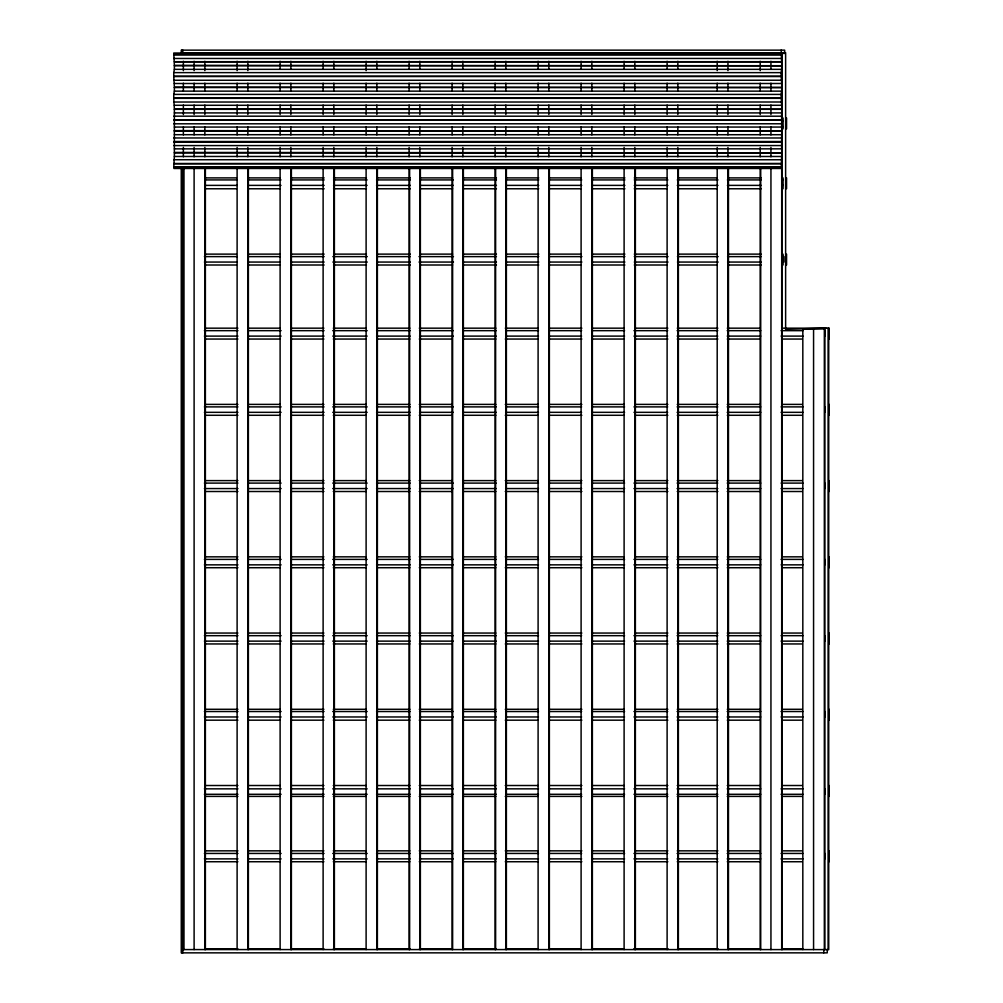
<?xml version="1.0" encoding="UTF-8"?>
<svg xmlns="http://www.w3.org/2000/svg" width="1003" height="1003" viewBox="0 0 1003 1003"><rect width="100%" height="100%" fill="white"/><g stroke="black" fill="none" stroke-linecap="round" stroke-linejoin="round"><path stroke-width="1.5" d="M174.359 65.772L781.701 65.734L174.359 65.333L173.757 53.021L781.086 53.021M174.359 87.549L781.701 87.512L174.359 87.111L173.757 76.654L173.757 72.63L781.086 72.642L781.688 69.357L174.359 69.357L173.757 72.642M174.359 109.327L781.701 109.289L174.359 108.888L173.757 98.432L173.757 94.407L781.086 94.42L781.688 91.135L174.359 91.135L173.757 94.42M174.372 134.715L174.372 131.067L781.701 131.067L174.372 130.703L174.372 109.289M781.701 61.722L174.372 61.722L781.688 61.735L781.174 50.15M174.359 83.512L781.701 83.5L781.086 72.63M174.359 105.29L781.701 105.277L781.086 94.407M174.359 127.068L781.701 127.055L781.688 112.913L174.359 112.913M174.359 152.882L781.701 152.845L174.359 152.443L174.359 134.69L781.701 134.715M173.782 54.764L781.111 54.764M173.782 76.541L781.111 76.541M173.782 98.332L781.111 98.332M781.111 120.109L173.782 120.109M781.688 156.468L781.287 168.479L173.958 168.479L173.757 167.338L174.359 156.468L781.701 156.493M174.359 148.858L781.701 148.833L781.688 134.69M173.782 141.962L781.111 141.924M173.77 163.777L781.111 163.702M781.099 120.222L173.757 120.247M826.171 328.169L785.625 329.26L785.625 52.67L782.503 52.67M173.757 58.475L781.086 58.45M173.77 76.215L781.099 76.215M173.757 80.253L781.086 80.227M173.77 97.993L781.099 97.993M173.757 102.03L781.086 102.005M173.757 116.185L781.086 116.21M782.215 121.125L783.092 121.125M173.757 123.808L781.086 123.783M782.215 126.579L783.092 126.579M174.359 130.666L781.663 130.942M174.359 131.105L781.688 131.105M173.757 137.963L781.086 137.988M173.782 141.711L781.111 141.711M173.77 141.548L781.086 141.561M173.757 145.585L781.086 145.56M173.757 159.74L781.086 159.765M173.757 166.824L781.086 166.824M173.757 167.363L781.086 167.338M205.113 177.895L236.445 177.895M248.97 177.895L280.301 177.895M291.259 177.895L324.157 177.895M333.548 177.895L366.446 177.895M377.404 177.895L410.302 177.895M419.705 177.895L452.591 177.895M463.562 177.895L496.447 177.895M505.851 177.895L538.736 177.895M549.707 177.895L581.025 177.895M591.996 177.895L624.894 177.895M634.285 177.895L667.183 177.895M678.141 177.895L717.308 177.895M728.266 177.895L761.164 177.895M205.113 179.926L237.134 179.926M248.105 179.926L280.99 179.926M291.259 179.926L324.157 179.926M333.548 179.926L367.136 179.926M376.539 179.926L410.302 179.926M419.705 179.926L453.293 179.926M462.684 179.926L496.447 179.926M505.851 179.926L538.736 179.926M548.829 179.926L581.727 179.926M591.996 179.926L624.894 179.926M634.285 179.926L667.873 179.926M677.276 179.926L717.998 179.926M727.401 179.926L761.164 179.926M782.215 179.926L783.092 179.926M205.113 185.379L237.134 185.379M248.105 185.379L280.99 185.379M291.259 185.379L324.157 185.379M333.548 185.379L367.136 185.379M376.539 185.379L410.302 185.379M419.705 185.379L453.293 185.379M462.684 185.379L496.447 185.379M505.851 185.379L538.736 185.379M548.829 185.379L581.727 185.379M591.996 185.379L624.894 185.379M634.285 185.379L667.873 185.379M677.276 185.379L717.998 185.379M727.401 185.379L761.164 185.379M782.215 185.379L783.092 185.379M205.113 188.777L236.445 188.777M248.97 188.777L280.301 188.777M291.259 188.777L324.157 188.777M333.548 188.777L366.446 188.777M377.404 188.777L410.302 188.777M419.705 188.777L452.591 188.777M463.562 188.777L496.447 188.777M505.851 188.777L538.736 188.777M549.707 188.777L581.025 188.777M591.996 188.777L624.894 188.777M634.285 188.777L667.183 188.777M678.141 188.777L717.308 188.777M728.266 188.777L761.164 188.777M205.113 254.123L236.445 254.123M248.97 254.123L280.301 254.123M291.259 254.123L324.157 254.123M333.548 254.123L366.446 254.123M377.404 254.123L410.302 254.123M419.705 254.123L452.591 254.123M463.562 254.123L496.447 254.123M505.851 254.123L538.736 254.123M549.707 254.123L581.025 254.123M591.996 254.123L624.894 254.123M634.285 254.123L667.183 254.123M678.141 254.123L717.308 254.123M728.266 254.123L761.164 254.123M204.411 256.618L237.31 256.618M248.28 256.618L280.301 256.618M291.259 256.618L324.157 256.618M332.858 256.618L367.311 256.618M376.714 256.618L410.302 256.618M419.003 256.618L453.469 256.618M462.859 256.618L496.447 256.618M505.851 256.618L538.736 256.618M549.005 256.618L581.903 256.618M591.996 256.618L624.894 256.618M634.285 256.618L668.048 256.618M677.451 256.618L718.173 256.618M727.576 256.618L761.164 256.618M783.092 256.618L783.957 256.618L783.957 262.059L783.092 262.059M204.411 262.059L237.31 262.059M248.28 262.059L280.301 262.059M291.259 262.059L324.157 262.059M332.858 262.059L367.311 262.059M376.714 262.059L410.302 262.059M419.003 262.059L453.469 262.059M462.859 262.059L496.447 262.059M505.851 262.059L538.736 262.059M549.005 262.059L581.903 262.059M591.996 262.059L624.894 262.059M634.285 262.059L668.048 262.059M677.451 262.059L718.173 262.059M727.576 262.059L761.164 262.059M205.113 265.005L236.445 265.005M248.97 265.005L280.301 265.005M291.259 265.005L324.157 265.005M333.548 265.005L366.446 265.005M377.404 265.005L410.302 265.005M419.705 265.005L452.591 265.005M463.562 265.005L496.447 265.005M505.851 265.005L538.736 265.005M549.707 265.005L581.025 265.005M591.996 265.005L624.894 265.005M634.285 265.005L667.183 265.005M678.141 265.005L717.308 265.005M728.266 265.005L761.164 265.005M205.076 328.169L237.912 328.169M248.857 328.169L280.125 328.169M291.071 328.169L323.894 328.169M333.284 328.169L366.108 328.169M377.053 328.169L409.888 328.169M419.267 328.169L452.102 328.169M463.047 328.169L495.871 328.169M505.261 328.169L538.084 328.169M549.03 328.169L581.865 328.169M592.811 328.169L624.079 328.169M635.024 328.169L667.86 328.169M677.238 328.169L717.885 328.169M727.263 328.169L760.098 328.169M781.989 328.169L829.243 328.169L829.243 339.052M824.842 328.909L802.826 328.909L802.826 949.603M204.399 330.664L237.962 330.664M248.23 330.664L281.103 330.664M291.183 330.664L324.057 330.664M332.745 330.664L367.186 330.664M376.576 330.664L410.139 330.664M419.53 330.664L453.268 330.664M462.659 330.664L496.222 330.664M505.612 330.664L538.486 330.664M548.741 330.664L581.615 330.664M591.707 330.664L624.568 330.664M633.959 330.664L667.697 330.664M677.088 330.664L717.784 330.664M727.175 330.664L760.738 330.664M781.086 330.664L803.002 330.664M204.399 336.105L237.962 336.105M248.23 336.105L281.103 336.105M291.183 336.105L324.057 336.105M332.745 336.105L367.186 336.105M376.576 336.105L410.139 336.105M419.53 336.105L453.268 336.105M462.659 336.105L496.222 336.105M505.612 336.105L538.486 336.105M548.741 336.105L581.615 336.105M591.707 336.105L624.568 336.105M633.959 336.105L667.697 336.105M677.088 336.105L717.784 336.105M727.175 336.105L760.738 336.105M781.086 336.105L803.002 336.105M205.076 339.052L237.912 339.052M248.857 339.052L280.125 339.052M291.071 339.052L323.894 339.052M333.284 339.052L366.108 339.052M377.053 339.052L409.888 339.052M419.267 339.052L452.102 339.052M463.047 339.052L495.871 339.052M505.261 339.052L538.084 339.052M549.03 339.052L581.865 339.052M592.811 339.052L624.079 339.052M635.024 339.052L667.86 339.052M677.238 339.052L717.885 339.052M727.263 339.052L760.098 339.052M781.989 339.052L802.312 339.052M205.076 404.385L237.912 404.385M248.857 404.385L280.125 404.385M291.071 404.385L323.894 404.385M333.284 404.385L366.108 404.385M377.053 404.385L409.888 404.385M419.267 404.385L452.102 404.385M463.047 404.385L495.871 404.385M505.261 404.385L538.084 404.385M549.03 404.385L581.865 404.385M592.811 404.385L624.079 404.385M635.024 404.385L667.86 404.385M677.238 404.385L717.885 404.385M727.263 404.385L760.098 404.385M781.989 404.385L802.312 404.385M204.399 406.892L237.962 406.892M248.23 406.892L281.103 406.892M291.183 406.892L324.057 406.892M332.745 406.892L367.186 406.892M376.576 406.892L410.139 406.892M419.53 406.892L453.268 406.892M462.659 406.892L496.222 406.892M505.612 406.892L538.486 406.892M548.741 406.892L581.615 406.892M591.707 406.892L624.568 406.892M633.959 406.892L667.697 406.892M677.088 406.892L717.784 406.892M727.175 406.892L760.738 406.892M781.086 406.892L803.002 406.892M204.399 412.333L237.962 412.333M248.23 412.333L281.103 412.333M291.183 412.333L324.057 412.333M332.745 412.333L367.186 412.333M376.576 412.333L410.139 412.333M419.53 412.333L453.268 412.333M462.659 412.333L496.222 412.333M505.612 412.333L538.486 412.333M548.741 412.333L581.615 412.333M591.707 412.333L624.568 412.333M633.959 412.333L667.697 412.333M677.088 412.333L717.784 412.333M727.175 412.333L760.738 412.333M781.086 412.333L803.002 412.333M205.076 415.28L237.912 415.28M248.857 415.28L280.125 415.28M291.071 415.28L323.894 415.28M333.284 415.28L366.108 415.28M377.053 415.28L409.888 415.28M419.267 415.28L452.102 415.28M463.047 415.28L495.871 415.28M505.261 415.28L538.084 415.28M549.03 415.28L581.865 415.28M592.811 415.28L624.079 415.28M635.024 415.28L667.86 415.28M677.238 415.28L717.885 415.28M727.263 415.28L760.098 415.28M781.989 415.28L802.312 415.28M205.076 480.613L237.912 480.613M248.857 480.613L280.125 480.613M291.071 480.613L323.894 480.613M333.284 480.613L366.108 480.613M377.053 480.613L409.888 480.613M419.267 480.613L452.102 480.613M463.047 480.613L495.871 480.613M505.261 480.613L538.084 480.613M549.03 480.613L581.865 480.613M592.811 480.613L624.079 480.613M635.024 480.613L667.86 480.613M677.238 480.613L717.885 480.613M727.263 480.613L760.098 480.613M781.989 480.613L802.312 480.613M204.399 483.107L237.962 483.107M248.23 483.107L281.103 483.107M291.183 483.107L324.057 483.107M332.745 483.107L367.186 483.107M376.576 483.107L410.139 483.107M419.53 483.107L453.268 483.107M462.659 483.107L496.222 483.107M505.612 483.107L538.486 483.107M548.741 483.107L581.615 483.107M591.707 483.107L624.568 483.107M633.959 483.107L667.697 483.107M677.088 483.107L717.784 483.107M727.175 483.107L760.738 483.107M781.086 483.107L803.002 483.107M204.399 488.561L237.962 488.561M248.23 488.561L281.103 488.561M291.183 488.561L324.057 488.561M332.745 488.561L367.186 488.561M376.576 488.561L410.139 488.561M419.53 488.561L453.268 488.561M462.659 488.561L496.222 488.561M505.612 488.561L538.486 488.561M548.741 488.561L581.615 488.561M591.707 488.561L624.568 488.561M633.959 488.561L667.697 488.561M677.088 488.561L717.784 488.561M727.175 488.561L760.738 488.561M781.086 488.561L803.002 488.561M205.076 491.508L237.912 491.508M248.857 491.508L280.125 491.508M291.071 491.508L323.894 491.508M333.284 491.508L366.108 491.508M377.053 491.508L409.888 491.508M419.267 491.508L452.102 491.508M463.047 491.508L495.871 491.508M505.261 491.508L538.084 491.508M549.03 491.508L581.865 491.508M592.811 491.508L624.079 491.508M635.024 491.508L667.86 491.508M677.238 491.508L717.885 491.508M727.263 491.508L760.098 491.508M781.989 491.508L802.312 491.508M205.076 556.841L237.912 556.841M248.857 556.841L280.125 556.841M291.071 556.841L323.894 556.841M333.284 556.841L366.108 556.841M377.053 556.841L409.888 556.841M419.267 556.841L452.102 556.841M463.047 556.841L495.871 556.841M505.261 556.841L538.084 556.841M549.03 556.841L581.865 556.841M592.811 556.841L624.079 556.841M635.024 556.841L667.86 556.841M677.238 556.841L717.885 556.841M727.263 556.841L760.098 556.841M781.989 556.841L802.312 556.841M204.399 559.398L237.962 559.398M248.23 559.398L281.103 559.398M291.183 559.398L324.057 559.398M332.745 559.398L367.186 559.398M376.576 559.398L410.139 559.398M419.53 559.398L453.268 559.398M462.659 559.398L496.222 559.398M505.612 559.398L538.486 559.398M548.741 559.398L581.615 559.398M591.707 559.398L624.568 559.398M633.959 559.398L667.697 559.398M677.088 559.398L717.784 559.398M727.175 559.398L760.738 559.398M781.086 559.398L803.002 559.398M204.399 564.852L237.962 564.852M248.23 564.852L281.103 564.852M291.183 564.852L324.057 564.852M332.745 564.852L367.186 564.852M376.576 564.852L410.139 564.852M419.53 564.852L453.268 564.852M462.659 564.852L496.222 564.852M505.612 564.852L538.486 564.852M548.741 564.852L581.615 564.852M591.707 564.852L624.568 564.852M633.959 564.852L667.697 564.852M677.088 564.852L717.784 564.852M727.175 564.852L760.738 564.852M781.086 564.852L803.002 564.852M205.076 567.723L237.912 567.723M248.857 567.723L280.125 567.723M291.071 567.723L323.894 567.723M333.284 567.723L366.108 567.723M377.053 567.723L409.888 567.723M419.267 567.723L452.102 567.723M463.047 567.723L495.871 567.723M505.261 567.723L538.084 567.723M549.03 567.723L581.865 567.723M592.811 567.723L624.079 567.723M635.024 567.723L667.86 567.723M677.238 567.723L717.885 567.723M727.263 567.723L760.098 567.723M781.989 567.723L802.312 567.723M205.076 633.056L237.912 633.056M248.857 633.056L280.125 633.056M291.071 633.056L323.894 633.056M333.284 633.056L366.108 633.056M377.053 633.056L409.888 633.056M419.267 633.056L452.102 633.056M463.047 633.056L495.871 633.056M505.261 633.056L538.084 633.056M549.03 633.056L581.865 633.056M592.811 633.056L624.079 633.056M635.024 633.056L667.86 633.056M677.238 633.056L717.885 633.056M727.263 633.056L760.098 633.056M781.989 633.056L802.312 633.056M204.399 635.676L237.962 635.676M248.23 635.676L281.103 635.676M291.183 635.676L324.057 635.676M332.745 635.676L367.186 635.676M376.576 635.676L410.139 635.676M419.53 635.676L453.268 635.676M462.659 635.676L496.222 635.676M505.612 635.676L538.486 635.676M548.741 635.676L581.615 635.676M591.707 635.676L624.568 635.676M633.959 635.676L667.697 635.676M677.088 635.676L717.784 635.676M727.175 635.676L760.738 635.676M781.086 635.676L803.002 635.676M204.399 641.13L237.962 641.13M248.23 641.13L281.103 641.13M291.183 641.13L324.057 641.13M332.745 641.13L367.186 641.13M376.576 641.13L410.139 641.13M419.53 641.13L453.268 641.13M462.659 641.13L496.222 641.13M505.612 641.13L538.486 641.13M548.741 641.13L581.615 641.13M591.707 641.13L624.568 641.13M633.959 641.13L667.697 641.13M677.088 641.13L717.784 641.13M727.175 641.13L760.738 641.13M781.086 641.13L803.002 641.13M205.076 643.951L237.912 643.951M248.857 643.951L280.125 643.951M291.071 643.951L323.894 643.951M333.284 643.951L366.108 643.951M377.053 643.951L409.888 643.951M419.267 643.951L452.102 643.951M463.047 643.951L495.871 643.951M505.261 643.951L538.084 643.951M549.03 643.951L581.865 643.951M592.811 643.951L624.079 643.951M635.024 643.951L667.86 643.951M677.238 643.951L717.885 643.951M727.263 643.951L760.098 643.951M781.989 643.951L802.312 643.951M205.076 709.284L237.912 709.284M248.857 709.284L280.125 709.284M291.071 709.284L323.894 709.284M333.284 709.284L366.108 709.284M377.053 709.284L409.888 709.284M419.267 709.284L452.102 709.284M463.047 709.284L495.871 709.284M505.261 709.284L538.084 709.284M549.03 709.284L581.865 709.284M592.811 709.284L624.079 709.284M635.024 709.284L667.86 709.284M677.238 709.284L717.885 709.284M727.263 709.284L760.098 709.284M781.989 709.284L802.312 709.284M204.399 711.528L237.962 711.528M248.23 711.528L281.103 711.528M291.183 711.528L324.057 711.528M332.745 711.528L367.186 711.528M376.576 711.528L410.139 711.528M419.53 711.528L453.268 711.528M462.659 711.528L496.222 711.528M505.612 711.528L538.486 711.528M548.741 711.528L581.615 711.528M591.707 711.528L624.568 711.528M633.959 711.528L667.697 711.528M677.088 711.528L717.784 711.528M727.175 711.528L760.738 711.528M781.086 711.528L803.002 711.528M204.399 716.969L237.962 716.969M248.23 716.969L281.103 716.969M291.183 716.969L324.057 716.969M332.745 716.969L367.186 716.969M376.576 716.969L410.139 716.969M419.53 716.969L453.268 716.969M462.659 716.969L496.222 716.969M505.612 716.969L538.486 716.969M548.741 716.969L581.615 716.969M591.707 716.969L624.568 716.969M633.959 716.969L667.697 716.969M677.088 716.969L717.784 716.969M727.175 716.969L760.738 716.969M781.086 716.969L803.002 716.969M205.076 720.179L237.912 720.179M248.857 720.179L280.125 720.179M291.071 720.179L323.894 720.179M333.284 720.179L366.108 720.179M377.053 720.179L409.888 720.179M419.267 720.179L452.102 720.179M463.047 720.179L495.871 720.179M505.261 720.179L538.084 720.179M549.03 720.179L581.865 720.179M592.811 720.179L624.079 720.179M635.024 720.179L667.86 720.179M677.238 720.179L717.885 720.179M727.263 720.179L760.098 720.179M781.989 720.179L802.312 720.179M205.076 785.512L237.912 785.512M248.857 785.512L280.125 785.512M291.071 785.512L323.894 785.512M333.284 785.512L366.108 785.512M377.053 785.512L409.888 785.512M419.267 785.512L452.102 785.512M463.047 785.512L495.871 785.512M505.261 785.512L538.084 785.512M549.03 785.512L581.865 785.512M592.811 785.512L624.079 785.512M635.024 785.512L667.86 785.512M677.238 785.512L717.885 785.512M727.263 785.512L760.098 785.512M781.989 785.512L802.312 785.512M204.399 788.847L237.962 788.847M248.23 788.847L281.103 788.847M291.183 788.847L324.057 788.847M332.745 788.847L367.186 788.847M376.576 788.847L410.139 788.847M419.53 788.847L453.268 788.847M462.659 788.847L496.222 788.847M505.612 788.847L538.486 788.847M548.741 788.847L581.615 788.847M591.707 788.847L624.568 788.847M633.959 788.847L667.697 788.847M677.088 788.847L717.784 788.847M727.175 788.847L760.738 788.847M781.086 788.847L803.002 788.847M204.399 794.288L237.962 794.288M248.23 794.288L281.103 794.288M291.183 794.288L324.057 794.288M332.745 794.288L367.186 794.288M376.576 794.288L410.139 794.288M419.53 794.288L453.268 794.288M462.659 794.288L496.222 794.288M505.612 794.288L538.486 794.288M548.741 794.288L581.615 794.288M591.707 794.288L624.568 794.288M633.959 794.288L667.697 794.288M677.088 794.288L717.784 794.288M727.175 794.288L760.738 794.288M781.086 794.288L803.002 794.288M205.076 796.395L237.912 796.395M248.857 796.395L280.125 796.395M291.071 796.395L323.894 796.395M333.284 796.395L366.108 796.395M377.053 796.395L409.888 796.395M419.267 796.395L452.102 796.395M463.047 796.395L495.871 796.395M505.261 796.395L538.084 796.395M549.03 796.395L581.865 796.395M592.811 796.395L624.079 796.395M635.024 796.395L667.86 796.395M677.238 796.395L717.885 796.395M727.263 796.395L760.098 796.395M781.989 796.395L802.312 796.395M205.076 850.845L237.912 850.845M248.857 850.845L280.125 850.845M291.071 850.845L323.894 850.845M333.284 850.845L366.108 850.845M377.053 850.845L409.888 850.845M419.267 850.845L452.102 850.845M463.047 850.845L495.871 850.845M505.261 850.845L538.084 850.845M549.03 850.845L581.865 850.845M592.811 850.845L624.079 850.845M635.024 850.845L667.86 850.845M677.238 850.845L717.885 850.845M727.263 850.845L760.098 850.845M781.989 850.845L802.312 850.845M204.399 853.44L237.962 853.44M248.23 853.44L281.103 853.44M291.183 853.44L324.057 853.44M332.745 853.44L367.186 853.44M376.576 853.44L410.139 853.44M419.53 853.44L453.268 853.44M462.659 853.44L496.222 853.44M505.612 853.44L538.486 853.44M548.741 853.44L581.615 853.44M591.707 853.44L624.568 853.44M633.959 853.44L667.697 853.44M677.088 853.44L717.784 853.44M727.175 853.44L760.738 853.44M781.086 853.44L803.002 853.44M204.399 858.881L237.962 858.881M248.23 858.881L281.103 858.881M291.183 858.881L324.057 858.881M332.745 858.881L367.186 858.881M376.576 858.881L410.139 858.881M419.53 858.881L453.268 858.881M462.659 858.881L496.222 858.881M505.612 858.881L538.486 858.881M548.741 858.881L581.615 858.881M591.707 858.881L624.568 858.881M633.959 858.881L667.697 858.881M677.088 858.881L717.784 858.881M727.175 858.881L760.738 858.881M781.086 858.881L803.002 858.881M205.076 861.74L237.912 861.74M248.857 861.74L280.125 861.74M291.071 861.74L323.894 861.74M333.284 861.74L366.108 861.74M377.053 861.74L409.888 861.74M419.267 861.74L452.102 861.74M463.047 861.74L495.871 861.74M505.261 861.74L538.084 861.74M549.03 861.74L581.865 861.74M592.811 861.74L624.079 861.74M635.024 861.74L667.86 861.74M677.238 861.74L717.885 861.74M727.263 861.74L760.098 861.74M781.989 861.74L802.312 861.74M205.088 948.851L237.937 948.851M248.894 948.851L280.188 948.851M291.133 948.851L323.982 948.851M333.372 948.851L366.22 948.851M377.178 948.851L410.026 948.851M419.417 948.851L452.265 948.851M463.223 948.851L496.071 948.851M505.462 948.851L538.31 948.851M549.268 948.851L580.549 948.851M591.507 948.851L624.355 948.851M633.746 948.851L668.161 948.851M677.552 948.851L718.223 948.851M727.614 948.851L760.462 948.851M782.365 948.851L802.701 948.851M781.111 119.934L173.782 119.934M781.111 163.502L173.782 163.502M829.243 404.385L829.243 415.28M829.243 480.613L829.243 491.508M829.243 556.841L829.243 567.723M829.243 633.056L829.243 643.951M829.243 709.284L829.243 720.179M829.243 785.512L829.243 796.395M829.243 850.845L829.243 861.74M828.729 328.169L828.729 949.603L182.834 949.578L182.834 952.85M828.114 328.169L828.114 949.603M827.262 949.578L827.262 952.85L181.267 952.85L181.267 167.689M824.917 330.664L824.917 336.105M824.917 406.892L824.917 412.333M824.917 483.107L824.917 488.561M824.917 559.398L824.917 564.852M824.917 635.676L824.917 641.13M824.917 711.528L824.917 716.969M824.917 788.847L824.917 794.288M824.917 853.44L824.917 858.881M824.842 328.169L824.842 949.603M824.328 328.909L824.328 949.603M823.789 949.578L823.789 952.85M813.571 328.909L813.571 949.603M786.565 118.003L786.565 128.885M786.565 177.895L786.565 188.777M786.565 254.123L786.565 265.005M783.092 118.003L783.092 128.885M783.092 177.895L783.092 188.777M783.092 254.123L783.092 265.005M782.215 53.422L782.215 949.603M781.701 53.422L781.701 949.603M770.943 61.246L770.943 69.082M770.943 83.186L770.943 91.022M770.943 105.114L770.943 114.518M770.943 127.055L770.943 134.891M770.943 147.416L770.943 156.819M770.943 167.789L770.943 949.603M760.713 167.789L760.713 949.603M760.199 61.246L760.199 70.649M760.199 83.186L760.199 91.022M760.199 105.114L760.199 114.518M760.199 127.055L760.199 134.891M760.199 147.416L760.199 156.819M760.199 167.789L760.199 949.603M728.466 167.789L728.466 949.603M727.952 61.246L727.952 70.649M727.952 83.186L727.952 91.022M727.952 105.114L727.952 114.518M727.952 127.055L727.952 134.891M727.952 147.416L727.952 156.819M727.952 167.789L727.952 949.603M717.195 61.246L717.195 70.649M717.195 83.186L717.195 91.022M717.195 105.114L717.195 114.518M717.195 127.055L717.195 134.891M717.195 147.416L717.195 156.819M717.195 167.789L717.195 949.603M678.379 167.789L678.379 949.603M677.852 61.246L677.852 69.082M677.852 83.186L677.852 91.022M677.852 105.114L677.852 114.518M677.852 127.055L677.852 134.891M677.852 147.416L677.852 156.819M677.852 167.789L677.852 949.603M667.108 61.246L667.108 69.082M667.108 83.186L667.108 91.022M667.108 105.114L667.108 114.518M667.108 127.055L667.108 134.891M667.108 147.416L667.108 156.819M667.108 167.789L667.108 949.603M635.375 167.789L635.375 949.603M634.849 61.246L634.849 69.082M634.849 83.186L634.849 91.022M634.849 105.114L634.849 114.518M634.849 127.055L634.849 134.891M634.849 147.416L634.849 156.819M634.849 167.789L634.849 949.603M624.104 61.246L624.104 69.082M624.104 83.186L624.104 91.022M624.104 105.114L624.104 114.518M624.104 127.055L624.104 134.891M624.104 147.416L624.104 156.819M624.104 167.789L624.104 949.603M592.372 167.789L592.372 949.603M591.858 61.246L591.858 69.082M591.858 83.186L591.858 91.022M591.858 105.114L591.858 114.518M591.858 127.055L591.858 134.891M591.858 147.416L591.858 156.819M591.858 167.789L591.858 949.603M581.101 61.246L581.101 69.082M581.101 83.186L581.101 91.022M581.101 105.114L581.101 114.518M581.101 127.055L581.101 134.891M581.101 147.416L581.101 156.819M581.101 167.789L581.101 949.603M549.368 167.789L549.368 949.603M548.854 61.246L548.854 69.082M548.854 83.186L548.854 91.022M548.854 105.114L548.854 114.518M548.854 127.055L548.854 134.891M548.854 147.416L548.854 156.819M548.854 167.789L548.854 949.603M538.097 61.246L538.097 69.082M538.097 83.186L538.097 91.022M538.097 105.114L538.097 114.518M538.097 127.055L538.097 134.891M538.097 147.416L538.097 156.819M538.097 167.789L538.097 949.603M506.377 167.789L506.377 949.603M505.851 61.246L505.851 69.082M505.851 83.186L505.851 91.022M505.851 105.114L505.851 114.518M505.851 127.055L505.851 134.891M505.851 147.416L505.851 156.819M505.851 167.789L505.851 949.603M495.62 167.789L495.62 949.603M495.106 61.246L495.106 69.082M495.106 83.186L495.106 91.022M495.106 105.114L495.106 114.518M495.106 127.055L495.106 134.891M495.106 147.416L495.106 156.819M495.106 167.789L495.106 949.603M463.373 167.789L463.373 949.603M462.859 61.246L462.859 69.082M462.859 83.186L462.859 91.022M462.859 105.114L462.859 114.518M462.859 127.055L462.859 134.891M462.859 147.416L462.859 156.819M462.859 167.789L462.859 949.603M452.629 167.789L452.629 949.603M452.102 61.246L452.102 69.082M452.102 83.186L452.102 91.022M452.102 105.114L452.102 114.518M452.102 127.055L452.102 134.891M452.102 147.416L452.102 156.819M452.102 167.789L452.102 949.603M420.37 167.789L420.37 949.603M419.856 61.246L419.856 69.082M419.856 83.186L419.856 91.022M419.856 105.114L419.856 114.518M419.856 127.055L419.856 134.891M419.856 147.416L419.856 156.819M419.856 167.789L419.856 949.603M409.625 167.789L409.625 949.603M409.111 61.246L409.111 69.082M409.111 83.186L409.111 91.022M409.111 105.114L409.111 114.518M409.111 127.055L409.111 134.891M409.111 147.416L409.111 156.819M409.111 167.789L409.111 949.603M377.379 167.789L377.379 949.603M376.852 61.246L376.865 69.082M376.865 83.186L376.852 91.022M376.852 105.114L376.865 114.518M376.852 127.055L376.865 134.891M376.865 147.416L376.852 156.819M376.852 167.789L376.865 949.603M366.108 61.246L366.108 70.649M366.108 83.186L366.108 91.022M366.108 105.114L366.108 114.518M366.108 127.055L366.108 134.891M366.108 147.416L366.108 156.819M366.108 167.789L366.108 949.603M334.388 167.789L334.388 949.603M333.861 61.246L333.861 69.082M333.861 83.186L333.861 91.022M333.861 105.114L333.861 114.518M333.861 127.055L333.861 134.891M333.861 147.416L333.861 156.819M333.861 167.789L333.861 949.603M323.116 61.246L323.116 69.082M323.116 83.186L323.116 91.022M323.116 105.114L323.116 114.518M323.116 127.055L323.116 134.891M323.116 147.416L323.116 156.819M323.116 167.789L323.116 949.603M291.384 167.789L291.384 949.603M290.87 61.246L290.87 69.082M290.87 83.186L290.87 91.022M290.87 105.114L290.87 114.518M290.87 127.055L290.87 134.891M290.87 147.416L290.87 156.819M290.87 167.789L290.87 949.603M280.113 61.246L280.113 69.082M280.113 83.186L280.113 91.022M280.113 105.114L280.113 114.518M280.113 127.055L280.113 134.891M280.113 147.416L280.113 156.819M280.113 167.789L280.113 949.603M248.38 167.789L248.38 949.603M247.866 61.246L247.866 70.649M247.866 83.186L247.866 91.022M247.866 105.114L247.866 114.518M247.866 127.055L247.866 134.891M247.866 147.416L247.866 156.819M247.866 167.789L247.866 949.603M237.109 61.246L237.109 70.649M237.109 83.186L237.109 91.022M237.109 105.114L237.109 114.518M237.109 127.055L237.109 134.891M237.109 147.416L237.109 156.819M237.109 167.789L237.109 949.603M205.377 167.789L205.377 949.603M204.863 61.246L204.863 70.649M204.863 83.186L204.863 91.022M204.863 105.114L204.863 114.518M204.863 127.055L204.863 134.891M204.863 147.416L204.863 156.819M204.863 167.789L204.863 949.603M194.106 61.246L194.106 70.649M194.106 83.186L194.106 91.022M194.106 105.114L194.106 114.518M194.106 127.055L194.106 134.891M194.106 147.416L194.106 156.819M194.106 167.789L194.106 949.603M183.875 167.789L183.875 949.603M183.361 61.246L183.361 70.649M183.361 83.186L183.361 91.022M183.361 105.114L183.361 114.518M183.361 127.055L183.361 134.891M183.361 147.416L183.361 156.819M183.361 167.789L183.361 949.603M182.834 50.15L182.834 53.422L784.659 53.422L784.659 50.15L181.267 50.15L181.267 53.284M181.882 50.15L181.882 53.284M181.882 167.689L181.882 952.85M174.372 65.734L174.372 69.383M174.372 87.512L174.372 91.16M174.372 152.845L174.372 156.493M781.086 54.4L173.757 54.4L781.099 54.438"/></g></svg>
